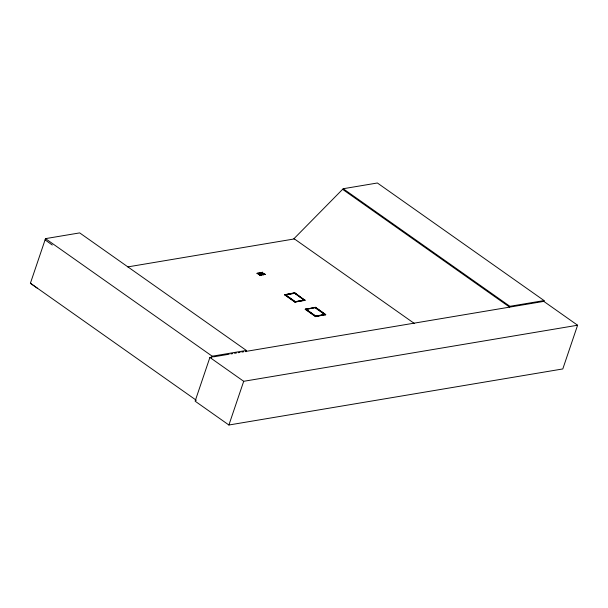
<?xml version="1.0" encoding="UTF-8"?>
<svg xmlns="http://www.w3.org/2000/svg" width="608" height="608" viewBox="0 0 608 608"><rect width="100%" height="100%" fill="white"/><g stroke="black" fill="none" stroke-linecap="round" stroke-linejoin="round"><path stroke-width="0.91" d="M37.605 288.374L30.4 283.252L45.501 238.632L79.686 232.894L246.384 350.466L245.951 351.743M211.728 357.147L209.897 357.458L195.107 401.166L228.904 425.007L562.803 368.942L577.6 325.227L543.803 301.386L245.564 351.47M211.599 357.99L212.207 356.212L246.384 350.466M257.062 273.516L257.594 273.083L259.335 273.744L257.062 273.516L259.282 274.352L259.791 275.439L260.3 275.014L259.874 274.147L260.178 275.378M259.206 274.109L258.78 273.228L259.282 272.802L259.677 274.269L261.866 275.09L259.798 273.904M259.677 274.269L259.282 272.802M259.282 274.352L257.184 273.152M260.33 272.969L260.862 272.536L262.603 273.197L260.33 272.969L262.55 273.805L263.059 274.892L263.568 274.459L263.142 273.6L263.446 274.824M259.791 275.439L259.403 273.988M262.481 273.562L262.048 272.68L262.55 272.247L262.945 273.722L265.134 274.542L263.074 273.357M259.753 274.512L261.455 275.158L261.987 274.725M262.945 273.722L262.55 272.247M262.55 273.805L260.452 272.604M263.059 274.892L262.671 273.44M263.021 273.965L264.723 274.611L265.255 274.178M228.904 425.007L243.702 381.3L577.6 325.227M284.559 294.781L294.758 292.722L304.965 300.375L294.888 302.062L284.559 294.781L294.637 293.086L304.965 300.375M285.122 294.933L294.766 292.972L304.395 300.215L294.88 301.819L285.122 294.933L294.644 293.337L304.395 300.215M294.88 301.819L304.517 299.85M294.888 302.062L305.087 300.01M414.36 323.479L294.021 238.648L343.193 188.731L377.378 182.993L544.076 300.572L543.803 301.386M305.216 309.35L315.415 307.291L325.744 314.579L315.544 316.639L305.216 309.35L315.423 307.542L325.181 314.427L315.537 316.388L305.908 309.138L315.666 316.023L325.181 314.427M315.415 307.291L325.622 314.944M305.786 309.502L315.423 307.542M315.544 316.639L315.666 316.023M544.076 300.572L509.899 306.31L509.618 307.131L342.92 189.552M127.779 266.904L294.454 238.914L294.067 238.64M258.78 273.228L259.16 273.167M262.048 272.68L262.428 272.612M259.912 275.074L260.3 275.014M263.188 274.527L263.568 274.459M261.455 275.158L261.866 275.09M264.723 274.611L265.134 274.542M325.744 314.579L315.674 316.274L305.338 308.986M213.56 356.843L229.102 354.228M230.934 353.924L232.758 353.62M234.589 353.309L236.421 353.005M238.245 352.693L240.076 352.389M241.9 352.085L243.732 351.774M263.142 273.6L264.852 274.246M259.874 274.147L261.584 274.793M343.193 188.731L509.899 306.31M315.301 307.906L325.052 314.792M285.251 294.568L295.002 301.454M284.681 294.416L295.009 301.697M45.501 238.632L212.207 356.212M209.897 357.458L243.702 381.3M30.4 283.252L196.323 400.284M45.076 239.902L52.273 245.024M262.17 272.316L262.603 273.197M258.902 272.863L259.335 273.744"/></g></svg>
